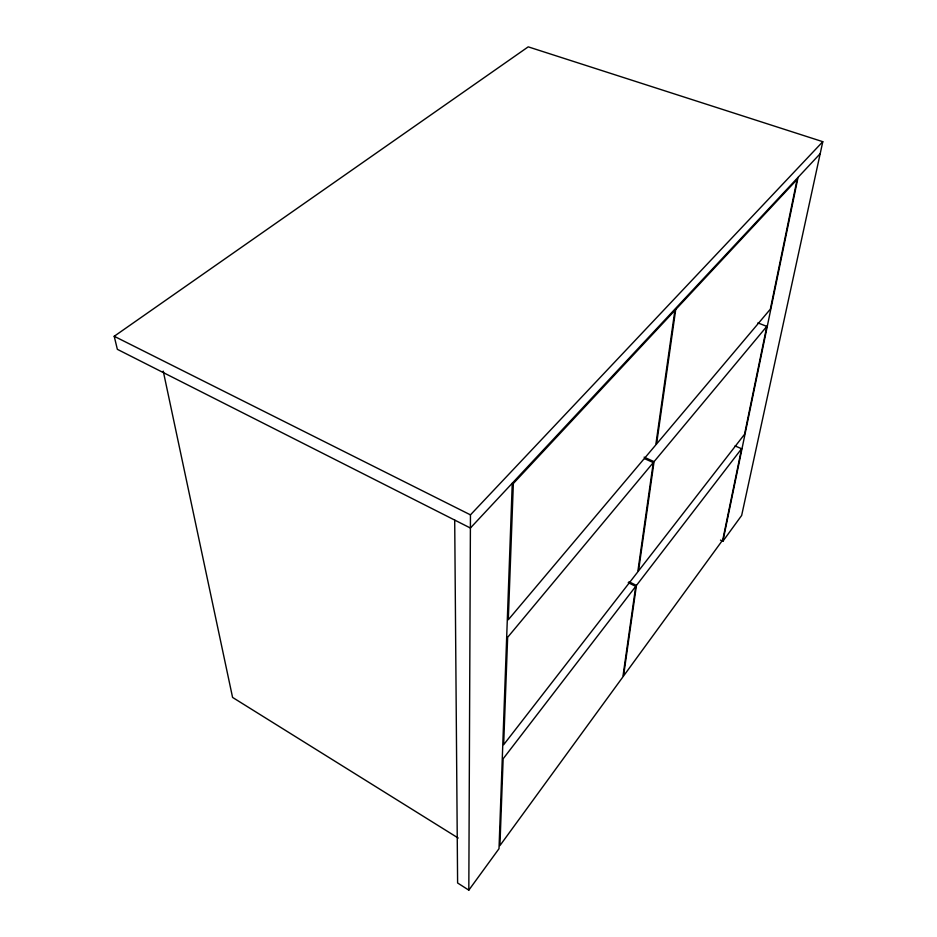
<?xml version="1.0" encoding="UTF-8"?>
<svg xmlns="http://www.w3.org/2000/svg" width="937" height="937" viewBox="0 0 937 937"><rect width="100%" height="100%" fill="white"/><g stroke="black" fill="none" stroke-linecap="round" stroke-linejoin="round"><path stroke-width="1.41" d="M454.703 520.082L457.607 882.982L468.816 890.15L470.456 514.87L822.791 141.686L528.222 46.85L114.209 336.278L117.348 349.325L470.397 528.023L820.191 153.68M512.258 483.234L499.011 848.688L468.816 890.15M635.719 586.375L622.871 676.947L499.925 845.596L503.146 758.771L635.719 586.375L628.235 582.662M653.288 462.585L637.781 571.886L503.661 744.728L507.643 637.324L653.288 462.585L644.574 458.65M741.577 448.741L636.434 585.449L623.538 676.022L722.767 539.923L741.577 448.741L735.053 445.907M766.806 326.381L654.061 461.648L638.507 570.949L744.552 434.276L766.806 326.381L757.881 322.902M720.483 540.11L722.895 541.235L798.031 177.398M822.791 141.686L741.659 515.455L722.895 541.235M644.106 457.162L654.061 461.648M628.961 581.736L636.434 585.449M114.209 336.278L470.456 514.87M458.205 838.041L232.575 697.421L163.249 371.122M513.359 483.48L508.299 619.744L655.783 444.934L674.874 310.428L513.359 483.48M675.718 309.515L656.568 444.009L770.355 309.151L797.094 179.471L675.718 309.515"/></g></svg>
